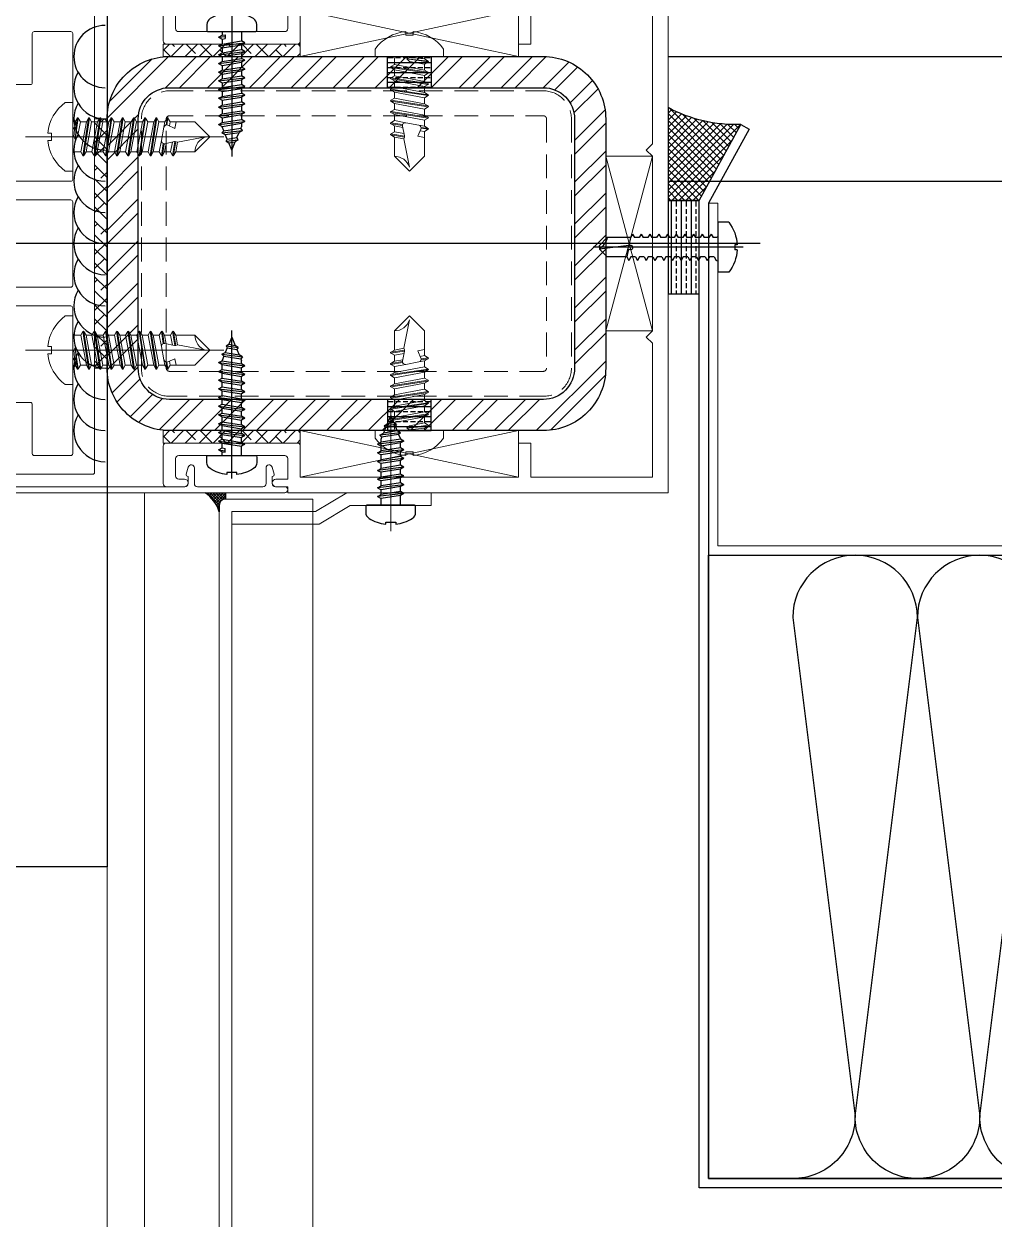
# Model space of a CAD drawing. Extents: x -280168 to 205214, y -148835 to -64913.
# Drawn here: x 51624.9 to 51780.5, y -77267.5 to -77075.8 of the extents above; entities that cross this region are included whole.
import ezdxf

# ---------------------------------------------------------------- set-up
doc = ezdxf.new("R2010")
doc.units = 0
doc.header["$LTSCALE"] = 1000
doc.header["$MEASUREMENT"] = 0
for name, pattern in [('CENTER', [50.8, 31.75, -6.35, 6.35, -6.35]), ('DASH', [0.35, 0.25, -0.1]), ('DASHED', [19.05, 12.7, -6.35]), ('DIVIDE', [1.25, 0.5, -0.25, 0, -0.25, 0, -0.25])]:
    doc.linetypes.add(name, pattern=pattern)
for name, color, linetype, lineweight in [('-0层间铁皮', 66, 'Continuous', 13), ('ALP1_alum.panel', 150, 'Continuous', 20), ('ALP2_hidden', 154, 'DASHED', 13), ('C18', 1, 'CENTER', 13), ('PJ1_accessories', 4, 'Continuous', 13), ('STE1_carbon steel', 66, 'Continuous', 25), ('STE2_hidden', 64, 'DASHED', 13), ('TC1_hatch', 251, 'Continuous', 13), ('XC1_alum.extrusion', 3, 'Continuous', 20), ('螺钉线层', 4, 'Continuous', 9)]:
    doc.layers.add(name, color=color, linetype=linetype, lineweight=lineweight)
for name, color, linetype in [('2  辅材', 30, 'Continuous'), ('A-SUR_吊顶', 40, 'Continuous'), ('cen', 1, 'CENTER'), ('L18', 1, 'Continuous'), ('PJ', 4, 'Continuous'), ('PJ1-sec-elev-plan', 4, 'Continuous'), ('SY', 2, 'Continuous'), ('TC', 4, 'Continuous'), ('ZX', 14, 'CENTER'), ('尺寸层', 7, 'Continuous'), ('配件层', 4, 'Continuous'), ('附件', 6, 'Continuous')]:
    doc.layers.add(name, color=color, linetype=linetype)

# ---------------------------------------------------------------- blocks, each defined once
blk = doc.blocks.new('*U367')
at = {"color": 251}
blk.add_lwpolyline([(0, 0), (76.75, 0), (76.75, 50), (0, 50)], close=True, dxfattribs=at)
for points in [[(0, 0, 0.414214), (5, 5), (0, 45, -1), (10, 45), (5, 5, 0.414214), (10, 0)], [(10, 0, 0.414214), (15, 5), (10, 45, -1), (20, 45), (15, 5, 0.414214), (20, 0)], [(20, 0, 0.414214), (25, 5), (20, 45, -1), (30, 45), (25, 5, 0.414214), (30, 0)], [(30, 0, 0.414214), (35, 5), (30, 45, -1), (40, 45), (35, 5, 0.414214), (40, 0)], [(40, 0, 0.414214), (45, 5), (40, 45, -1), (50, 45), (45, 5, 0.414214), (50, 0)], [(50, 0, 0.414214), (55, 5), (50, 45, -1), (60, 45), (55, 5, 0.414214), (60, 0)], [(60, 0, 0.414214), (65, 5), (60, 45, -1), (70, 45), (65, 5, 0.414214), (70, 0)]]:
    blk.add_lwpolyline(points, format="xyb", dxfattribs=at)
blk = doc.blocks.new('PH DRILLING ST4.2x19')
at = {"layer": 'PJ'}
for p, q in [((-1.74, 4), (0, 4)), ((0, 4), (0, -4)), ((-3.1, 0.4), (-2.71, 0.4)), ((-2.71, 0.4), (-2.71, -0.4)), ((-3.1, -0.4), (-2.71, -0.4)), ((-1.74, -4), (0, -4))]:
    blk.add_line(p, q, dxfattribs=at)
at = {"layer": 'PJ', "linetype": 'Continuous'}
for p, q in [((1.1, 2.11), (0.78, 1.55)), ((1.1, 2.11), (1.43, 1.55)), ((2.5, 2.11), (2.18, 1.55)), ((2.5, 2.11), (2.83, 1.55)), ((3.9, 2.11), (3.58, 1.55)), ((3.9, 2.11), (4.23, 1.55)), ((5.3, 2.11), (4.98, 1.55)), ((5.3, 2.11), (5.63, 1.55)), ((6.7, 2.11), (6.38, 1.55)), ((6.7, 2.11), (7.03, 1.55)), ((8.1, 2.11), (7.78, 1.55)), ((8.1, 2.11), (8.43, 1.55)), ((9.5, 2.11), (9.18, 1.55)), ((9.5, 2.11), (9.83, 1.55)), ((10.9, 2.11), (10.58, 1.55)), ((10.9, 2.11), (11.23, 1.55)), ((12.3, 2.11), (11.98, 1.55)), ((12.3, 2.11), (12.63, 1.55)), ((13.7, 2.11), (13.38, 1.55)), ((13.7, 2.11), (14.03, 1.55)), ((0.2, 1.55), (0.78, 1.55)), ((1.43, 1.55), (2.18, 1.55)), ((2.83, 1.55), (3.58, 1.55)), ((4.23, 1.55), (4.98, 1.55)), ((5.63, 1.55), (6.38, 1.55)), ((7.03, 1.55), (7.78, 1.55)), ((8.43, 1.55), (9.18, 1.55)), ((9.83, 1.55), (10.58, 1.55)), ((11.23, 1.55), (11.98, 1.55)), ((12.63, 1.55), (13.38, 1.55)), ((14.03, 1.55), (14.27, 0.27)), ((14.03, 1.55), (17.75, 1.55)), ((14.27, 0.27), (19, -0.3)), ((19, 0.3), (17.75, 1.55)), ((19, 0), (19, 0.3)), ((19, 0), (19, -0.3)), ((0.62, -1.55), (0.3, -2.11)), ((0.62, -1.55), (1.37, -1.55)), ((1.37, -1.55), (1.7, -2.11)), ((2.02, -1.55), (1.7, -2.11)), ((2.02, -1.55), (2.77, -1.55)), ((2.77, -1.55), (3.1, -2.11)), ((3.42, -1.55), (3.1, -2.11)), ((3.42, -1.55), (4.17, -1.55)), ((4.17, -1.55), (4.5, -2.11)), ((4.82, -1.55), (4.5, -2.11)), ((4.82, -1.55), (5.57, -1.55)), ((5.57, -1.55), (5.9, -2.11)), ((6.22, -1.55), (5.9, -2.11)), ((6.22, -1.55), (6.97, -1.55)), ((6.97, -1.55), (7.3, -2.11)), ((7.62, -1.55), (7.3, -2.11)), ((7.62, -1.55), (8.37, -1.55)), ((8.37, -1.55), (8.7, -2.11)), ((9.02, -1.55), (8.7, -2.11)), ((9.02, -1.55), (9.77, -1.55)), ((9.77, -1.55), (10.1, -2.11)), ((10.42, -1.55), (10.1, -2.11)), ((10.42, -1.55), (11.17, -1.55)), ((11.17, -1.55), (11.5, -2.11)), ((11.82, -1.55), (11.5, -2.11)), ((11.82, -1.55), (12.57, -1.55)), ((12.57, -1.55), (12.9, -2.11)), ((13.22, -1.55), (12.9, -2.11)), ((13.22, -1.55), (13.97, -1.55)), ((13.97, -1.55), (14.3, -2.11)), ((14.62, -1.55), (14.3, -2.11)), ((14.37, -0.24), (14.62, -1.55)), ((14.62, -1.55), (17.75, -1.55)), ((19, -0.3), (17.75, -1.55)), ((0.2, -2.11), (0.3, -2.11))]:
    blk.add_line(p, q, dxfattribs=at)
at = {"layer": 'PJ'}
for start, end in [(142.0201, 176.4719), (183.5281, 217.9799)]:
    blk.add_arc((3.39, 0), 6.5, start, end, dxfattribs=at)
at = {"layer": 'PJ', "linetype": 'Continuous'}
for centre, radius, start, end in [((0.2, 1.75), 0.2, 180, 270), ((14.05, -0.04), 0.377, 54.2174, 327.4442), ((21.23, 2.55), 3.62, 196.0768, 232.0151), ((0.2, -2.31), 0.2, 90, 180)]:
    blk.add_arc(centre, radius, start, end, dxfattribs=at)
at = {"layer": 'ZX', "ltscale": 0.2}
blk.add_line((-4.05, 0), (20, 0), dxfattribs=at)
blk = doc.blocks.new('防火带上')
at = {"layer": 'TC', "ltscale": 3}
h = blk.add_hatch(dxfattribs=at)
h.set_pattern_fill('ANSI37', color=256, scale=0.5, style=0)
h.set_pattern_definition([(45, (-473306.8511, -31814.5111), (-0.5612660076, 0.5612660076), []), (135, (-473306.8511, -31814.5111), (-0.5612660076, -0.5612660076), [])])
edge = h.paths.add_edge_path()
edge.add_arc((147.11, 91.98), 22.91, 267.9769, 298.3943)
edge.add_line((158, 71.83), (158, 56.91))
edge.add_line((158, 56.91), (153, 56.91))
edge.add_line((153, 56.91), (146.3, 69.09))
h = blk.add_hatch(dxfattribs=at)
h.set_pattern_fill('ANSI33', color=23, scale=0.5, angle=45, style=0)
h.set_pattern_definition([(90, (-473306.8511, -31814.5111), (-1.5875, 3e-16), []), (90, (-473306.0574, -31813.7174), (-1.5875, 3e-16), [0.79375, -0.396875])])
h.paths.add_polyline_path([(153, 56.91), (158, 56.91), (158, 41.91), (153, 41.91)])
at = {"layer": '-0层间铁皮'}
blk.add_lwpolyline([(-68.37, 1.5), (-80.43, 8.16), (-81.2, 6.87), (-68.78, 0), (151.5, 0), (151.5, 56.5), (150, 56.5), (150, 1.5), (-68.37, 1.5)], dxfattribs=at)
at = {"layer": 'STE1_carbon steel'}
blk.add_lwpolyline([(151.5, 56.5), (151.5, 56.5), (151.5, -100), (21.75, -100), (21.75, -101.5), (153, -101.5), (153, 56.91), (146.3, 69.09), (145.01, 68.33), (151.5, 56.5), (151.5, 56.5)], dxfattribs=at)
at = {"layer": 'TC', "ltscale": 3}
blk.add_lwpolyline([(146.3, 69.09, 0.133506), (158, 71.83), (158, 56.91), (153, 56.91), (146.3, 69.09)], format="xyb", dxfattribs=at)
at = {"layer": 'TC', "color": 23, "ltscale": 3}
blk.add_lwpolyline([(153, 56.91), (158, 56.91), (158, 41.91), (153, 41.91)], close=True, dxfattribs=at)
blk.add_blockref('PH DRILLING ST4.2x19', (150, 49.41))
at = {"layer": 'TC', "xscale": 2, "yscale": 2, "zscale": 2}
blk.add_blockref('*U367', (-2, -100), dxfattribs=at)
blk = doc.blocks.new('PT-C-PTZGLSI-ST5.5LST')
at = {"layer": '螺钉线层'}
for p, q in [((-1.2, 5.5), (0, 5.5)), ((0, 5.5), (0, -5.5)), ((-4, 0.59), (-3.43, 0.59)), ((-3.43, 0.59), (-3.43, -0.59)), ((-3.43, -0.59), (-4, -0.59)), ((-1.2, -5.5), (0, -5.5))]:
    blk.add_line(p, q, dxfattribs=at)
for centre, start, end in [((2.79, -0.03), 125.8299, 174.7809), ((2.79, 0.03), 185.2191, 234.1701)]:
    blk.add_arc(centre, 6.82, start, end, dxfattribs=at)
blk = doc.blocks.new('PT-C-PTZGLSI-ST5.5LW')
at = {"layer": '螺钉线层'}
for p, q in [((-1.41, 2.4), (-0.45, 2.4)), ((-0.1, 3), (-0.45, 2.4)), ((0.45, -2.4), (-0.45, 2.4)), ((0.05, 3), (0.39, 2.4)), ((0.39, 2.4), (1.29, -2.4)), ((-0.51, -2.4), (0.45, -2.4)), ((0.8, -3), (0.45, -2.4)), ((0.95, -3), (1.29, -2.4))]:
    blk.add_line(p, q, dxfattribs=at)
at = {"layer": '螺钉线层', "color": 6, "linetype": 'Continuous'}
for p, q in [((-0.1, 3), (0.8, -3)), ((0.95, -3), (0.05, 3))]:
    blk.add_line(p, q, dxfattribs=at)
at = {"layer": '螺钉线层'}
for centre, start, end in [((-0.03, 2.96), 30, 150), ((0.87, -2.96), 210, 330)]:
    blk.add_arc(centre, 0.0866, start, end, dxfattribs=at)
blk = doc.blocks.new('PT-C-PTZZZGLD-ST5.5LWW')
at = {"layer": '螺钉线层'}
for p, q in [((-9.08, 2.4), (-8.12, 2.4)), ((-7.78, 3), (-8.12, 2.4)), ((-7.78, 0.58), (-8.12, 2.4)), ((-7.63, 3), (-7.28, 2.4)), ((-7.28, 2.4), (-7.03, 1.06)), ((-6.32, 2.4), (-7.28, 2.4)), ((-5.98, 3), (-6.32, 2.4)), ((-6.03, 0.84), (-6.32, 2.4)), ((-5.83, 3), (-5.48, 2.4)), ((-2.4, 2.4), (-5.48, 2.4)), ((-5.48, 2.4), (-5.19, 0.88)), ((0, 0), (-2.4, 2.4)), ((-7.38, -1.53), (-7.78, 0.58)), ((-5.66, 0.77), (-7.25, 1.1)), ((-5.47, 0.78), (-5.19, 0.88)), ((-0.66, 0), (-5.19, 0.88)), ((0, 0), (-2.4, -2.4)), ((-7.38, -1.53), (-7.22, -2.4)), ((-6.76, -1.86), (-5.62, -1.35)), ((-6.5, -1.75), (-6.38, -2.4)), ((-5.42, -2.4), (-5.62, -1.35)), ((-8.18, -2.4), (-7.22, -2.4)), ((-6.88, -3), (-7.22, -2.4)), ((-6.73, -3), (-6.38, -2.4)), ((-6.38, -2.4), (-5.42, -2.4)), ((-2.4, -2.4), (-5.78, -2.4))]:
    blk.add_line(p, q, dxfattribs=at)
at = {"layer": '螺钉线层', "color": 6, "linetype": 'Continuous'}
for p, q in [((-7.78, 3), (-7.49, 1.09)), ((-7.34, 1.11), (-7.63, 3)), ((-5.98, 3), (-5.64, 0.76)), ((-5.49, 0.77), (-5.83, 3)), ((-7.04, -1.89), (-6.88, -3)), ((-6.73, -3), (-6.89, -1.9))]:
    blk.add_line(p, q, dxfattribs=at)
at = {"layer": '螺钉线层'}
for centre, radius, start, end in [((-7.7, 2.96), 0.0866, 30, 150), ((-5.9, 2.96), 0.0866, 30, 150), ((0.13, 2.4), 2.53, 180, 251.8842), ((-7.34, 0.66), 0.45, 77.9832, 190.6197), ((-5.59, 1.11), 0.35, 257.9832, 289.9034), ((-6.94, -1.45), 0.45, 190.6197, 293.9542), ((-6.8, -2.96), 0.0866, 210, 330)]:
    blk.add_arc(centre, radius, start, end, dxfattribs=at)
blk = doc.blocks.new('ST5.5x22自攻自钻')
at = {"layer": '螺钉线层'}
for p, q in [((-8.32, 4.5), (-8.34, 4.5)), ((-8.5, 2.1), (-8.25, 2.53)), ((-8.26, -0.3), (-8.5, 2.1)), ((-8.25, 2.53), (-7.87, 2.1)), ((-7.87, 2.1), (-7.42, -0.3)), ((-8.26, -0.3), (-8.34, -0.3)), ((-7.92, -0.9), (-8.26, -0.3)), ((-7.77, -0.9), (-7.42, -0.3))]:
    blk.add_line(p, q, dxfattribs=at)
at = {"layer": '螺钉线层', "color": 46, "linetype": 'CENTER'}
blk.add_line((-16.21, 2.1), (15.59, 2.1), dxfattribs=at)
at = {"layer": '螺钉线层', "color": 6, "linetype": 'Continuous'}
for p, q in [((-8.25, 2.53), (-7.92, -0.9)), ((-7.77, -0.9), (-8.25, 2.53))]:
    blk.add_line(p, q, dxfattribs=at)
at = {"layer": '螺钉线层'}
for centre, radius, start, end in [((-8.34, 4.8), 0.3, 180, 270), ((-8.34, -0.6), 0.3, 90, 180), ((-7.84, -0.86), 0.0866, 210, 330)]:
    blk.add_arc(centre, radius, start, end, dxfattribs=at)
for name, p in [('PT-C-PTZGLSI-ST5.5LST', (-8.64, 2.1)), ('PT-C-PTZGLSI-ST5.5LW', (-6.91, 2.1)), ('PT-C-PTZGLSI-ST5.5LW', (-5.11, 2.1)), ('PT-C-PTZGLSI-ST5.5LW', (-3.31, 2.1)), ('PT-C-PTZGLSI-ST5.5LW', (-1.51, 2.1)), ('PT-C-PTZGLSI-ST5.5LW', (0.29, 2.1)), ('PT-C-PTZGLSI-ST5.5LW', (2.09, 2.1)), ('PT-C-PTZGLSI-ST5.5LW', (3.89, 2.1)), ('PT-C-PTZZZGLD-ST5.5LWW', (13.36, 2.1))]:
    blk.add_blockref(name, p, dxfattribs=at)
blk = doc.blocks.new('*U358')
for p, q in [((-1.55, 0), (-1.55, -0.59)), ((1.55, 0), (1.55, -1.49)), ((-2.11, -0.9), (-1.55, -0.59)), ((-2.11, -0.9), (-1.05, -0.77)), ((-2.11, -0.9), (-1.55, -1.21)), ((-2.11, -2.3), (2.11, -1.8)), ((-1.55, -0.59), (-1.05, -0.51)), ((-1.55, -1.21), (-1.05, -1.13)), ((-1.55, -1.21), (-1.55, -1.99)), ((-1.55, -1.99), (1.55, -1.49)), ((-1.05, -0.51), (-1.05, -1.13)), ((2.11, -1.8), (1.55, -1.49)), ((2.11, -1.8), (1.55, -2.11)), ((-2.11, -2.3), (-1.55, -1.99)), ((-2.11, -2.3), (-1.55, -2.61)), ((-2.11, -3.7), (2.11, -3.2)), ((-2.11, -3.7), (-1.55, -3.39)), ((-2.11, -3.7), (-1.55, -4.01)), ((-1.55, -2.61), (1.55, -2.11)), ((-1.55, -2.61), (-1.55, -3.39)), ((-1.55, -3.39), (1.55, -2.89)), ((-1.55, -4.01), (1.55, -3.51)), ((1.55, -2.11), (1.55, -2.89)), ((2.11, -3.2), (1.55, -2.89)), ((2.11, -3.2), (1.55, -3.51)), ((1.55, -3.51), (1.55, -4.29)), ((-2.11, -5.1), (2.11, -4.6)), ((-2.11, -5.1), (-1.55, -4.79)), ((-2.11, -5.1), (-1.55, -5.41)), ((-1.55, -4.01), (-1.55, -4.79)), ((-1.55, -4.79), (1.55, -4.29)), ((-1.55, -5.41), (1.55, -4.91)), ((-1.55, -5.41), (-1.55, -6.19)), ((-1.55, -6.19), (1.55, -5.69)), ((2.11, -4.6), (1.55, -4.29)), ((2.11, -4.6), (1.55, -4.91)), ((1.55, -4.91), (1.55, -5.69)), ((2.11, -6), (1.55, -5.69)), ((-2.11, -6.5), (2.11, -6)), ((-2.11, -6.5), (-1.55, -6.19)), ((-2.11, -6.5), (-1.55, -6.81)), ((-2.11, -7.9), (2.11, -7.4)), ((-2.11, -7.9), (-1.55, -7.59)), ((-1.55, -6.81), (1.55, -6.31)), ((-1.55, -6.81), (-1.55, -7.59)), ((-1.55, -7.59), (1.55, -7.09)), ((2.11, -6), (1.55, -6.31)), ((1.55, -6.31), (1.55, -7.09)), ((2.11, -7.4), (1.55, -7.09)), ((2.11, -7.4), (1.55, -7.71)), ((-2.11, -7.9), (-1.55, -8.21)), ((-2.11, -9.3), (2.11, -8.8)), ((-2.11, -9.3), (-1.55, -8.99)), ((-2.11, -9.3), (-1.55, -9.61)), ((-1.55, -8.21), (1.55, -7.71)), ((-1.55, -8.21), (-1.55, -8.99)), ((-1.55, -8.99), (1.55, -8.49)), ((-1.55, -9.61), (1.55, -9.11)), ((1.55, -7.71), (1.55, -8.49)), ((2.11, -8.8), (1.55, -8.49)), ((2.11, -8.8), (1.55, -9.11)), ((1.55, -9.11), (1.55, -9.89)), ((-2.11, -10.7), (2.11, -10.2)), ((-2.11, -10.7), (-1.55, -10.39)), ((-2.11, -10.7), (-1.55, -11.01)), ((-1.55, -9.61), (-1.55, -10.39)), ((-1.55, -10.39), (1.55, -9.89)), ((-1.55, -11.01), (1.55, -10.51)), ((-1.55, -11.01), (-1.55, -11.79)), ((-1.55, -11.79), (1.55, -11.29)), ((2.11, -10.2), (1.55, -9.89)), ((2.11, -10.2), (1.55, -10.51)), ((1.55, -10.51), (1.55, -11.29)), ((2.11, -11.6), (1.55, -11.29)), ((-2.11, -12.1), (2.11, -11.6)), ((-2.11, -12.1), (-1.55, -11.79)), ((-2.11, -12.1), (-1.55, -12.41)), ((-2.11, -13.5), (2.11, -13)), ((-2.11, -13.5), (-1.55, -13.19)), ((-1.55, -12.41), (1.55, -11.91)), ((-1.55, -12.41), (-1.55, -13.19)), ((-1.55, -13.19), (1.55, -12.69)), ((-1.55, -13.81), (1.55, -13.31)), ((2.11, -11.6), (1.55, -11.91)), ((1.55, -11.91), (1.55, -12.69)), ((2.11, -13), (1.55, -12.69)), ((2.11, -13), (1.55, -13.31)), ((1.55, -13.31), (1.55, -14.09)), ((-2.11, -13.5), (-1.55, -13.81)), ((-2.11, -14.9), (2.11, -14.4)), ((-2.11, -14.9), (-1.55, -14.59)), ((-2.11, -14.9), (-1.55, -15.21)), ((-1.55, -13.81), (-1.55, -14.59)), ((-1.55, -14.59), (1.55, -14.09)), ((-1.55, -15.21), (1.55, -14.71)), ((-1.55, -15.21), (-1.55, -15.26)), ((-1.27, -15.94), (-1.55, -15.26)), ((1.45, -15.51), (1.55, -15.26)), ((2.11, -14.4), (1.55, -14.09)), ((2.11, -14.4), (1.55, -14.71)), ((1.55, -14.71), (1.55, -15.26)), ((-1.58, -16.24), (1.73, -15.85)), ((-1.58, -16.24), (-1.27, -15.94)), ((-1.58, -16.24), (-1.03, -16.53)), ((-1.27, -15.94), (1.45, -15.51)), ((-1.03, -16.53), (1.17, -16.17)), ((-0.72, -17.26), (-1.03, -16.53)), ((-0.72, -17.26), (0.83, -17.01)), ((0.83, -17.01), (1.17, -16.17)), ((1.03, -17.34), (0.83, -17.01)), ((1.73, -15.85), (1.17, -16.17)), ((1.73, -15.85), (1.45, -15.51)), ((-0.92, -17.57), (-0.72, -17.26)), ((-0.92, -17.57), (1.03, -17.34)), ((-0.92, -17.57), (-0.48, -17.84)), ((-0.48, -17.84), (0.55, -17.67)), ((0, -19), (-0.48, -17.84)), ((0, -19), (0.55, -17.67)), ((1.03, -17.34), (0.55, -17.67))]:
    blk.add_line(p, q)
blk.add_lwpolyline([(4, 0.2), (4, 1.14, 0.257344), (3.47, 2.1, 0.110418), (0.8, 3.05), (0.8, 2.72), (-0.8, 2.72), (-0.8, 3.05, 0.110418), (-3.47, 2.1, 0.257344), (-4, 1.14), (-4, 0.2, 0.414214), (-3.8, 0), (3.8, 0, 0.414214)], format="xyb", close=True)
at = {"layer": 'cen', "ltscale": 2}
blk.add_line((0, 3.67), (0, -20.03), dxfattribs=at)
blk = doc.blocks.new('*U371')
at = {"layer": 'PJ1_accessories'}
h = blk.add_hatch(dxfattribs=at)
h.set_pattern_fill('ANSI38', color=256, scale=0.5)
h.set_pattern_definition([(45, (-9852.8986, -2333.0076), (-1.12253202, 1.12253202), []), (135, (-9852.8986, -2333.0076), (-3.36759605, 1.12253202), [3.96875, -2.38125])])
h.paths.add_polyline_path([(-30, -59), (-32, -59), (-32, -81), (-30, -81)])
h = blk.add_hatch(dxfattribs=at)
h.set_pattern_fill('ANSI38', color=256, scale=0.5)
h.set_pattern_definition([(45, (-9790.8987, -2333.0076), (-1.12253202, 1.12253202), []), (135, (-9790.8987, -2333.0076), (-3.36759605, 1.12253202), [3.96875, -2.38125])])
h.paths.add_polyline_path([(32, -59), (30, -59), (30, -81), (32, -81)])
h = blk.add_hatch(dxfattribs=at)
h.set_pattern_fill('ANSI38', color=256, scale=0.5, angle=90)
h.set_pattern_definition([(135, (2272.0078, -9912.8987), (-1.12253202, -1.12253202), []), (225, (2272.0078, -9912.8987), (-1.12253202, -3.36759605), [3.96875, -2.38125])])
h.paths.add_polyline_path([(-20, -90), (-20, -92), (20, -92), (20, -90)])
at = {"layer": 'STE1_carbon steel'}
h = blk.add_hatch(dxfattribs=at)
h.set_pattern_fill('ANSI33', color=256, scale=0.5, angle=225, style=0)
h.set_pattern_definition([(270, (-327252.6238, 906494.1087), (-1.5875, -9e-16), []), (270, (-327251.83, 906493.315), (-1.5875, -9e-16), [0.79375, -0.396875])])
h.paths.add_polyline_path([(-25, -38), (-25, -45), (-30, -45), (-30, -38)])
h = blk.add_hatch(dxfattribs=at)
h.set_pattern_fill('ANSI33', color=256, scale=0.5, angle=225, style=0)
h.set_pattern_definition([(270, (327252.6238, 906494.1087), (1.5875, -2e-16), []), (270, (327251.83, 906493.315), (1.5875, -2e-16), [0.79375, -0.396875])])
h.paths.add_polyline_path([(25, -38), (25, -45), (30, -45), (30, -38)])
at = {"layer": 'TC1_hatch'}
h = blk.add_hatch(dxfattribs=at)
h.set_pattern_fill('ANSI32', color=256)
h.set_pattern_definition([(45, (-9520, 1680), (-3.367596, 3.367596), []), (45, (-9517.755, 1680), (-3.367596, 3.367596), [])])
h.paths.add_polyline_path([(-30, -80, 0.414214), (-20, -90), (20, -90, 0.414214), (30, -80), (30, -20, 0.414214), (20, -10), (-20, -10, 0.414214), (-30, -20)])
h.paths.add_polyline_path([(-25, -20, -0.414214), (-20, -15), (20, -15, -0.414214), (25, -20), (25, -80, -0.414214), (20, -85), (-20, -85, -0.414214), (-25, -80)], flags=16)
at = {"layer": 'PJ1_accessories'}
for points in [[(-14, -2.5), (-14, -10), (14, -10), (14, -2.5), (-14, -2.5), (14, -10), (14, -2.5), (-14, -10)], [(-37.5, -24), (-37.5, -59), (-30, -59), (-30, -24), (-37.5, -24), (-30, -59), (-30, -24), (-37.5, -59)], [(37.5, -24), (37.5, -59), (30, -59), (30, -24), (37.5, -24), (30, -59), (30, -24), (37.5, -59)]]:
    blk.add_lwpolyline(points, dxfattribs=at)
for points in [[(-30, -59), (-32, -59), (-32, -81), (-30, -81)], [(32, -59), (30, -59), (30, -81), (32, -81)], [(-20, -90), (-20, -92), (20, -92), (20, -90)]]:
    blk.add_lwpolyline(points, close=True, dxfattribs=at)
at = {"layer": 'STE1_carbon steel'}
for points in [[(-20, -90), (20, -90, 0.414214), (30, -80), (30, -20, 0.414214), (20, -10), (-20, -10, 0.414214), (-30, -20), (-30, -80, 0.414214)], [(-20, -85), (20, -85, 0.414214), (25, -80), (25, -20, 0.414214), (20, -15), (-20, -15, 0.414214), (-25, -20), (-25, -80, 0.414214)]]:
    blk.add_lwpolyline(points, format="xyb", close=True, dxfattribs=at)
for points in [[(-25, -38), (-25, -45), (-30, -45), (-30, -38)], [(25, -38), (25, -45), (30, -45), (30, -38)]]:
    blk.add_lwpolyline(points, close=True, dxfattribs=at)
at = {"layer": 'STE2_hidden', "ltscale": 0.0003}
for points in [[(-20, -84.5), (20, -84.5, 0.414214), (24.5, -80), (24.5, -20, 0.414214), (20, -15.5), (-20, -15.5, 0.414214), (-24.5, -20), (-24.5, -80, 0.414214)], [(-20, -80.5), (20, -80.5, 0.414214), (20.5, -80), (20.5, -20, 0.414214), (20, -19.5), (-20, -19.5, 0.414214), (-20.5, -20), (-20.5, -80, 0.414214)]]:
    blk.add_lwpolyline(points, format="xyb", close=True, dxfattribs=at)
at = {"layer": 'XC1_alum.extrusion'}
for points in [[(37.8, -61), (34.5, -61, 0.414214), (34, -61.5), (34, -78.5, 0.414214), (34.5, -79), (37.3, -79, 0.414214)], [(38.5, -81), (32.5, -81, -0.414214), (32, -80.5), (32, -59.5, -0.414214), (32.5, -59), (37.5, -59)], [(37.5, -2.5), (16, -2.5), (15, -3.5), (14, -2.5), (-14, -2.5), (-15, -3.5), (-16, -2.5), (-37.5, -2.5), (-37.5, -22), (-32, -22), (-32, -24), (-37.5, -24), (-37.5, -59), (-32.5, -59, -0.414214), (-32, -59.5), (-32, -80.5, -0.414214), (-32.5, -81), (-38.5, -81, -0.414214), (-39, -80.5), (-39, -77.6, -1), (-37.8, -77.6), (-37.8, -78.5, 0.414214), (-37.3, -79), (-34.5, -79, 0.414214), (-34, -78.5), (-34, -61.5, 0.414214), (-34.5, -61), (-37.8, -61), (-37.8, -62.9, -1), (-39, -62.9), (-39, -61), (-40, -61), (-40, 0), (40, 0)], [(25.5, -108.7), (25.5, -102.3, -0.414214), (25.8, -102), (33.7, -102, 0.414214), (34, -101.7), (34, -95.8, 0.414214), (33.7, -95.5), (20.28, -95.5, -0.131652), (20.13, -95.46), (19.4, -95.04, 0.267949), (19.1, -95.04), (18.37, -95.46, -0.131652), (18.22, -95.5), (10.3, -95.5, 0.414214), (10, -95.8), (10, -123.28, -0.267949)], [(-10, -123.28), (-10, -95.8, 0.414214), (-10.3, -95.5), (-18.22, -95.5, -0.131652), (-18.37, -95.46), (-19.1, -95.04, 0.267949), (-19.4, -95.04), (-20.13, -95.46, -0.131652), (-20.28, -95.5), (-33.7, -95.5, 0.414214), (-34, -95.8), (-34, -101.7, 0.414214), (-33.7, -102), (-25.8, -102, -0.414214), (-25.5, -102.3), (-25.5, -108.7, -0.414214)], [(-37, -108.7), (-37, -92.3, -0.414214), (-36.7, -92), (36.7, -92, -0.414214)]]:
    blk.add_lwpolyline(points, format="xyb", dxfattribs=at)
blk.add_lwpolyline([(37.5, -24), (32, -24), (32, -22), (37.5, -22)], dxfattribs=at)
at = {"layer": 'XC1_alum.extrusion', "color": 191}
blk.add_lwpolyline([(-36, -76, -0.873272), (-35.87, -76.98), (-36.98, -77.29, -0.495756), (-37.36, -77), (-38.5, -77, 0.414214), (-39, -77.5), (-39, -108.5, -1), (-40, -108.5), (-40, -61.5, -1), (-39, -61.5), (-39, -63, 0.414214), (-38.5, -63.5), (-37.36, -63.5, -0.495756), (-36.98, -63.21), (-35.87, -63.52, -0.873272), (-36, -64.5), (-38.5, -64.5, 0.414214), (-39, -65), (-39, -75.5, 0.414214), (-38.5, -76)], format="xyb", close=True, dxfattribs=at)
at = {"layer": 'XC1_alum.extrusion'}
blk.add_lwpolyline([(6.7, -120.5, 0.414214), (7, -120.2), (7, -95.8, 0.414214), (6.7, -95.5), (-6.7, -95.5, 0.414214), (-7, -95.8), (-7, -120.2, 0.414214), (-6.7, -120.5)], format="xyb", close=True, dxfattribs=at)
at = {"layer": '螺钉线层', "color": 252, "linetype": 'Continuous'}
for p, q in [((-31.2, -36), (-30, -36)), ((-30, -47), (-30, -36)), ((30, -47), (30, -36)), ((31.2, -36), (30, -36)), ((-29.62, -39.1), (-29.86, -41.5)), ((-29.62, -39.1), (-29.7, -39.1)), ((-29.28, -38.5), (-29.62, -39.1)), ((-29.61, -41.92), (-29.28, -38.5)), ((-29.13, -38.5), (-29.61, -41.92)), ((-29.23, -41.5), (-28.78, -39.1)), ((-29.13, -38.5), (-28.78, -39.1)), ((-28.78, -39.1), (-27.82, -39.1)), ((-27.82, -39.1), (-28.72, -43.9)), ((-28.38, -44.5), (-27.48, -38.5)), ((-27.33, -38.5), (-28.23, -44.5)), ((-27.88, -43.9), (-26.98, -39.1)), ((-27.48, -38.5), (-27.82, -39.1)), ((-27.33, -38.5), (-26.98, -39.1)), ((-26.98, -39.1), (-26.02, -39.1)), ((-26.02, -39.1), (-26.92, -43.9)), ((-26.58, -44.5), (-25.68, -38.5)), ((-25.53, -38.5), (-26.43, -44.5)), ((-26.08, -43.9), (-25.18, -39.1)), ((-25.68, -38.5), (-26.02, -39.1)), ((-25.53, -38.5), (-25.18, -39.1)), ((-25.18, -39.1), (-24.22, -39.1)), ((-24.22, -39.1), (-25.12, -43.9)), ((-24.78, -44.5), (-23.88, -38.5)), ((-23.73, -38.5), (-24.63, -44.5)), ((-24.28, -43.9), (-23.38, -39.1)), ((-23.88, -38.5), (-24.22, -39.1)), ((-23.73, -38.5), (-23.38, -39.1)), ((-23.38, -39.1), (-22.42, -39.1)), ((-22.42, -39.1), (-23.32, -43.9)), ((-22.98, -44.5), (-22.08, -38.5)), ((-21.93, -38.5), (-22.83, -44.5)), ((-22.48, -43.9), (-21.58, -39.1)), ((-22.08, -38.5), (-22.42, -39.1)), ((-21.93, -38.5), (-21.58, -39.1)), ((-21.58, -39.1), (-20.62, -39.1)), ((-20.62, -39.1), (-21.52, -43.9)), ((-21.18, -44.5), (-20.28, -38.5)), ((-20.13, -38.5), (-21.03, -44.5)), ((-20.68, -43.9), (-19.78, -39.1)), ((-20.28, -38.5), (-20.62, -39.1)), ((-20.13, -38.5), (-19.78, -39.1)), ((-19.78, -39.1), (-18.82, -39.1)), ((-18.99, -39.97), (-19.38, -42.08)), ((-18.99, -39.97), (-18.82, -39.1)), ((-18.48, -38.5), (-18.82, -39.1)), ((-18.64, -39.61), (-18.48, -38.5)), ((-18.33, -38.5), (-18.49, -39.6)), ((-18.36, -39.64), (-17.22, -40.15)), ((-18.33, -38.5), (-17.98, -39.1)), ((-18.1, -39.75), (-17.98, -39.1)), ((-17.98, -39.1), (-17.02, -39.1)), ((-14, -39.1), (-17.38, -39.1)), ((-17.02, -39.1), (-17.22, -40.15)), ((-11.6, -41.5), (-14, -39.1)), ((11.6, -41.5), (14, -39.1)), ((14, -39.1), (17.38, -39.1)), ((17.98, -39.1), (17.02, -39.1)), ((17.02, -39.1), (17.22, -40.15)), ((18.36, -39.64), (17.22, -40.15)), ((18.33, -38.5), (17.98, -39.1)), ((18.1, -39.75), (17.98, -39.1)), ((18.33, -38.5), (18.49, -39.6)), ((18.48, -38.5), (18.82, -39.1)), ((18.64, -39.61), (18.48, -38.5)), ((19.78, -39.1), (18.82, -39.1)), ((18.99, -39.97), (18.82, -39.1)), ((18.99, -39.97), (19.38, -42.08)), ((20.13, -38.5), (19.78, -39.1)), ((20.68, -43.9), (19.78, -39.1)), ((20.13, -38.5), (21.03, -44.5)), ((20.28, -38.5), (20.62, -39.1)), ((21.18, -44.5), (20.28, -38.5)), ((21.58, -39.1), (20.62, -39.1)), ((20.62, -39.1), (21.52, -43.9)), ((21.93, -38.5), (21.58, -39.1)), ((22.48, -43.9), (21.58, -39.1)), ((21.93, -38.5), (22.83, -44.5)), ((22.08, -38.5), (22.42, -39.1)), ((22.98, -44.5), (22.08, -38.5)), ((23.38, -39.1), (22.42, -39.1)), ((22.42, -39.1), (23.32, -43.9)), ((23.73, -38.5), (23.38, -39.1)), ((24.28, -43.9), (23.38, -39.1)), ((23.73, -38.5), (24.63, -44.5)), ((23.88, -38.5), (24.22, -39.1)), ((24.78, -44.5), (23.88, -38.5)), ((25.18, -39.1), (24.22, -39.1)), ((24.22, -39.1), (25.12, -43.9)), ((25.53, -38.5), (25.18, -39.1)), ((26.08, -43.9), (25.18, -39.1)), ((25.53, -38.5), (26.43, -44.5)), ((25.68, -38.5), (26.02, -39.1)), ((26.58, -44.5), (25.68, -38.5)), ((26.98, -39.1), (26.02, -39.1)), ((26.02, -39.1), (26.92, -43.9)), ((27.33, -38.5), (26.98, -39.1)), ((27.88, -43.9), (26.98, -39.1)), ((27.33, -38.5), (28.23, -44.5)), ((28.38, -44.5), (27.48, -38.5)), ((27.48, -38.5), (27.82, -39.1)), ((27.82, -39.1), (28.72, -43.9)), ((28.78, -39.1), (27.82, -39.1)), ((29.13, -38.5), (28.78, -39.1)), ((29.23, -41.5), (28.78, -39.1)), ((29.13, -38.5), (29.61, -41.92)), ((29.28, -38.5), (29.62, -39.1)), ((29.61, -41.92), (29.28, -38.5)), ((29.62, -39.1), (29.86, -41.5)), ((29.62, -39.1), (29.7, -39.1)), ((-33.43, -40.91), (-34, -40.91)), ((-34, -42.09), (-33.43, -42.09)), ((-33.43, -42.09), (-33.43, -40.91)), ((-29.86, -41.5), (-29.61, -41.92)), ((-29.61, -41.92), (-29.23, -41.5)), ((-19.38, -42.08), (-19.72, -43.9)), ((-12.26, -41.5), (-16.79, -42.38)), ((-11.6, -41.5), (-14, -43.9)), ((11.6, -41.5), (14, -43.9)), ((12.26, -41.5), (16.79, -42.38)), ((19.38, -42.08), (19.72, -43.9)), ((29.61, -41.92), (29.23, -41.5)), ((29.86, -41.5), (29.61, -41.92)), ((33.43, -42.09), (33.43, -40.91)), ((33.43, -40.91), (34, -40.91)), ((34, -42.09), (33.43, -42.09)), ((-29.68, -43.9), (-29.7, -43.9)), ((-29.68, -43.9), (-28.72, -43.9)), ((-28.38, -44.5), (-28.72, -43.9)), ((-28.23, -44.5), (-27.88, -43.9)), ((-27.88, -43.9), (-26.92, -43.9)), ((-26.58, -44.5), (-26.92, -43.9)), ((-26.43, -44.5), (-26.08, -43.9)), ((-26.08, -43.9), (-25.12, -43.9)), ((-24.78, -44.5), (-25.12, -43.9)), ((-24.63, -44.5), (-24.28, -43.9)), ((-24.28, -43.9), (-23.32, -43.9)), ((-22.98, -44.5), (-23.32, -43.9)), ((-22.83, -44.5), (-22.48, -43.9)), ((-22.48, -43.9), (-21.52, -43.9)), ((-21.18, -44.5), (-21.52, -43.9)), ((-21.03, -44.5), (-20.68, -43.9)), ((-20.68, -43.9), (-19.72, -43.9)), ((-19.38, -44.5), (-19.72, -43.9)), ((-19.38, -44.5), (-19.09, -42.59)), ((-18.94, -42.61), (-19.23, -44.5)), ((-19.23, -44.5), (-18.88, -43.9)), ((-18.88, -43.9), (-18.63, -42.56)), ((-17.92, -43.9), (-18.88, -43.9)), ((-17.26, -42.27), (-18.85, -42.6)), ((-17.63, -42.35), (-17.92, -43.9)), ((-17.58, -44.5), (-17.92, -43.9)), ((-17.58, -44.5), (-17.24, -42.26)), ((-17.09, -42.27), (-17.43, -44.5)), ((-17.43, -44.5), (-17.08, -43.9)), ((-17.08, -43.9), (-16.79, -42.38)), ((-14, -43.9), (-17.08, -43.9)), ((-17.07, -42.28), (-16.79, -42.38)), ((14, -43.9), (17.08, -43.9)), ((17.07, -42.28), (16.79, -42.38)), ((17.08, -43.9), (16.79, -42.38)), ((17.43, -44.5), (17.08, -43.9)), ((17.09, -42.27), (17.43, -44.5)), ((17.58, -44.5), (17.24, -42.26)), ((17.26, -42.27), (18.85, -42.6)), ((17.58, -44.5), (17.92, -43.9)), ((17.63, -42.35), (17.92, -43.9)), ((17.92, -43.9), (18.88, -43.9)), ((18.88, -43.9), (18.63, -42.56)), ((19.23, -44.5), (18.88, -43.9)), ((18.94, -42.61), (19.23, -44.5)), ((19.38, -44.5), (19.09, -42.59)), ((19.38, -44.5), (19.72, -43.9)), ((20.68, -43.9), (19.72, -43.9)), ((21.03, -44.5), (20.68, -43.9)), ((21.18, -44.5), (21.52, -43.9)), ((22.48, -43.9), (21.52, -43.9)), ((22.83, -44.5), (22.48, -43.9)), ((22.98, -44.5), (23.32, -43.9)), ((24.28, -43.9), (23.32, -43.9)), ((24.63, -44.5), (24.28, -43.9)), ((24.78, -44.5), (25.12, -43.9)), ((26.08, -43.9), (25.12, -43.9)), ((26.43, -44.5), (26.08, -43.9)), ((26.58, -44.5), (26.92, -43.9)), ((27.88, -43.9), (26.92, -43.9)), ((28.23, -44.5), (27.88, -43.9)), ((28.38, -44.5), (28.72, -43.9)), ((29.68, -43.9), (28.72, -43.9)), ((29.68, -43.9), (29.7, -43.9)), ((-31.2, -47), (-30, -47)), ((31.2, -47), (30, -47))]:
    blk.add_line(p, q, dxfattribs=at)
for centre, radius, start, end in [((-27.21, -41.53), 6.82, 125.8299, 174.7809), ((27.21, -41.53), 6.82, 5.2191, 54.1701), ((-29.7, -38.8), 0.3, 180, 270), ((-29.2, -38.54), 0.0866, 30, 150), ((-27.4, -38.54), 0.0866, 30, 150), ((-25.6, -38.54), 0.0866, 30, 150), ((-23.8, -38.54), 0.0866, 30, 150), ((-22, -38.54), 0.0866, 30, 150), ((-20.2, -38.54), 0.0866, 30, 150), ((-18.54, -40.05), 0.45, 66.0458, 169.3803), ((-18.4, -38.54), 0.0866, 30, 150), ((18.4, -38.54), 0.0866, 30, 150), ((18.54, -40.05), 0.45, 10.6197, 113.9542), ((20.2, -38.54), 0.0866, 30, 150), ((22, -38.54), 0.0866, 30, 150), ((23.8, -38.54), 0.0866, 30, 150), ((25.6, -38.54), 0.0866, 30, 150), ((27.4, -38.54), 0.0866, 30, 150), ((29.2, -38.54), 0.0866, 30, 150), ((29.7, -38.8), 0.3, 270, 0), ((-27.21, -41.47), 6.82, 185.2191, 234.1701), ((-18.94, -42.16), 0.45, 169.3803, 282.0168), ((-11.47, -43.9), 2.53, 108.1158, 180), ((11.47, -43.9), 2.53, 0, 71.8842), ((18.94, -42.16), 0.45, 257.9832, 10.6197), ((27.21, -41.47), 6.82, 305.8299, 354.7809), ((-29.7, -44.2), 0.3, 90, 180), ((-17.19, -42.61), 0.35, 70.0966, 102.0168), ((17.19, -42.61), 0.35, 77.9832, 109.9034), ((29.7, -44.2), 0.3, 0, 90), ((-28.3, -44.46), 0.0866, 210, 330), ((-26.5, -44.46), 0.0866, 210, 330), ((-24.7, -44.46), 0.0866, 210, 330), ((-22.9, -44.46), 0.0866, 210, 330), ((-21.1, -44.46), 0.0866, 210, 330), ((-19.3, -44.46), 0.0866, 210, 330), ((-17.5, -44.46), 0.0866, 210, 330), ((17.5, -44.46), 0.0866, 210, 330), ((19.3, -44.46), 0.0866, 210, 330), ((21.1, -44.46), 0.0866, 210, 330), ((22.9, -44.46), 0.0866, 210, 330), ((24.7, -44.46), 0.0866, 210, 330), ((26.5, -44.46), 0.0866, 210, 330), ((28.3, -44.46), 0.0866, 210, 330)]:
    blk.add_arc(centre, radius, start, end, dxfattribs=at)
at = {"layer": '配件层', "color": 1, "linetype": 'DIVIDE', "ltscale": 20}
blk.add_line((0, 14.76), (0, -180.86), dxfattribs=at)
at = {"ltscale": 5, "xscale": -1, "rotation": 270}
blk.add_blockref('ST5.5x22自攻自钻', (-19.22, -86.86), dxfattribs=at)
at = {"ltscale": 5, "rotation": 90}
blk.add_blockref('ST5.5x22自攻自钻', (19.22, -86.86), dxfattribs=at)
at = {"layer": '附件', "rotation": 90}
blk.add_blockref('*U358', (-34, -70), dxfattribs=at)
at = {"layer": '附件', "xscale": -1, "rotation": 270}
blk.add_blockref('*U358', (34, -70), dxfattribs=at)
blk = doc.blocks.new('*U339')
at = {"layer": 'C18', "color": 1, "ltscale": 0.2}
blk.add_line((0, 4.16), (0, -15.6), dxfattribs=at)
at = {"layer": 'L18', "color": 4}
for p, q in [((-1.55, 0), (-1.55, -1.59)), ((1.55, 0), (1.55, -1.09)), ((-2.11, -1.9), (2.11, -1.4)), ((-2.11, -1.9), (-1.55, -1.59)), ((-2.11, -1.9), (-1.55, -2.21)), ((-1.55, -1.59), (1.55, -1.09)), ((-1.55, -2.21), (1.55, -1.71)), ((1.55, -0.31), (1.55, -1.09)), ((2.11, -1.4), (1.55, -1.09)), ((2.11, -1.4), (1.55, -1.71)), ((1.55, -1.71), (1.55, -2.49)), ((-2.11, -3.3), (2.11, -2.8)), ((-2.11, -3.3), (-1.55, -2.99)), ((-2.11, -3.3), (-1.55, -3.61)), ((-1.55, -2.21), (-1.55, -2.99)), ((-1.55, -2.99), (1.55, -2.49)), ((-1.55, -3.61), (1.55, -3.11)), ((-1.55, -3.61), (-1.55, -4.39)), ((2.11, -2.8), (1.55, -2.49)), ((2.11, -2.8), (1.55, -3.11)), ((1.55, -3.11), (1.55, -3.89)), ((-2.11, -4.7), (2.11, -4.2)), ((-2.11, -4.7), (-1.55, -4.39)), ((-2.11, -4.7), (-1.55, -5.01)), ((-2.11, -6.1), (2.11, -5.6)), ((-1.55, -4.39), (1.55, -3.89)), ((-1.55, -5.01), (1.55, -4.51)), ((-1.55, -5.01), (-1.55, -5.79)), ((-1.55, -5.79), (1.55, -5.29)), ((2.11, -4.2), (1.55, -3.89)), ((2.11, -4.2), (1.55, -4.51)), ((1.55, -4.51), (1.55, -5.29)), ((2.11, -5.6), (1.55, -5.29)), ((2.11, -5.6), (1.55, -5.91)), ((-2.11, -6.1), (-1.55, -5.79)), ((-2.11, -6.1), (-1.55, -6.41)), ((-2.11, -7.5), (2.11, -7)), ((-2.11, -7.5), (-1.55, -7.19)), ((-2.11, -7.5), (-1.55, -7.81)), ((-1.55, -6.41), (1.55, -5.91)), ((-1.55, -6.41), (-1.55, -7.19)), ((-1.55, -7.19), (1.55, -6.69)), ((-1.55, -7.81), (1.55, -7.31)), ((1.55, -5.91), (1.55, -6.69)), ((2.11, -7), (1.55, -6.69)), ((2.11, -7), (1.55, -7.31)), ((1.55, -7.31), (1.55, -8.09)), ((-2.11, -8.9), (2.11, -8.4)), ((-2.11, -8.9), (-1.55, -8.59)), ((-2.11, -8.9), (-1.55, -9.21)), ((-1.55, -7.81), (-1.55, -8.59)), ((-1.55, -8.59), (1.55, -8.09)), ((-1.55, -9.21), (1.55, -8.71)), ((-1.55, -9.21), (-1.55, -9.99)), ((-1.55, -9.99), (1.55, -9.49)), ((2.11, -8.4), (1.55, -8.09)), ((2.11, -8.4), (1.55, -8.71)), ((1.55, -8.71), (1.55, -9.49)), ((2.11, -9.8), (1.55, -9.49)), ((-2.11, -10.3), (2.11, -9.8)), ((-2.11, -10.3), (-1.55, -9.99)), ((-2.11, -10.3), (-1.55, -10.61)), ((-1.58, -11.64), (1.73, -11.25)), ((-1.58, -11.64), (-1.27, -11.34)), ((-1.55, -10.61), (1.55, -10.11)), ((-1.55, -10.61), (-1.55, -10.66)), ((-1.27, -11.34), (-1.55, -10.66)), ((-1.27, -11.34), (1.45, -10.91)), ((1.73, -11.25), (1.17, -11.57)), ((1.45, -10.91), (1.55, -10.66)), ((1.73, -11.25), (1.45, -10.91)), ((2.11, -9.8), (1.55, -10.11)), ((1.55, -10.11), (1.55, -10.66)), ((-1.58, -11.64), (-1.03, -11.93)), ((-1.03, -11.93), (1.17, -11.57)), ((-0.72, -12.66), (-1.03, -11.93)), ((-0.92, -12.97), (-0.72, -12.66)), ((-0.92, -12.97), (1.03, -12.74)), ((-0.92, -12.97), (-0.48, -13.24)), ((-0.72, -12.66), (0.83, -12.41)), ((-0.48, -13.24), (0.55, -13.07)), ((0, -14.4), (-0.48, -13.24)), ((0, -14.4), (0.55, -13.07)), ((1.03, -12.74), (0.55, -13.07)), ((0.83, -12.41), (1.17, -11.57)), ((1.03, -12.74), (0.83, -12.41))]:
    blk.add_line(p, q, dxfattribs=at)
blk.add_lwpolyline([(4, 0.2), (4, 1.14, 0.257344), (3.47, 2.1, 0.110418), (0.8, 3.05), (0.8, 2.72), (-0.8, 2.72), (-0.8, 3.05, 0.110418), (-3.47, 2.1, 0.257344), (-4, 1.14), (-4, 0.2, 0.414214), (-3.8, 0), (3.8, 0, 0.414214)], format="xyb", close=True, dxfattribs=at)
blk = doc.blocks.new('*U368')
at = {"layer": 'PJ1-sec-elev-plan'}
h = blk.add_hatch(dxfattribs=at)
h.set_pattern_fill('ANSI37', color=132, scale=0.2, style=0)
h.set_pattern_definition([(45, (0, 0), (-0.2245064, 0.2245064), []), (135, (0, 0), (-0.2245064, -0.2245064), [])])
edge = h.paths.add_edge_path()
edge.add_arc((4.57, -39.2), 5.43, 106.6402, 147.3796)
edge.add_line((0, -36.27), (0, -33))
edge.add_line((0, -33), (1, -33))
edge.add_arc((2, -33), 1, 180, 270)
edge.add_line((2, -34), (3.02, -34))
at = {"layer": 'ALP1_alum.panel'}
blk.add_lwpolyline([(5, -18), (2, -13), (2, 0), (0, 0), (0, -13.55), (3, -18.55), (3, -32), (5, -32), (5, -18)], dxfattribs=at)
blk.add_lwpolyline([(348.57, -19), (1, -19), (1, -33, 0.414214), (2, -34), (348.57, -34)], format="xyb", dxfattribs=at)
at = {"layer": 'ALP2_hidden'}
blk.add_lwpolyline([(3, -19), (3, -32), (348.57, -32)], dxfattribs=at)
at = {"layer": 'PJ1-sec-elev-plan', "color": 132}
blk.add_lwpolyline([(3.02, -34, 0.179655), (0, -36.27), (0, -33), (1, -33, 0.414214), (2, -34), (3.02, -34)], format="xyb", dxfattribs=at)
at = {"extrusion": (0, 0, -1), "xscale": -1, "zscale": -1, "rotation": 90}
blk.add_blockref('*U339', (-1.98, -6.5), dxfattribs=at)
blk = doc.blocks.new('*U375')
at = {"layer": '2  辅材'}
for centre, start in [((1, 0), 180), ((2, 0), 240), ((3, 0), 240), ((4, 0), 240), ((5, 0), 240), ((6, 0), 240), ((7, 0), 240), ((8, 0), 240), ((9, 0), 240), ((10, 0), 240), ((11, 0), 240), ((12, 0), 240), ((13, 0), 240)]:
    blk.add_arc(centre, 1, start, 0, dxfattribs=at)
blk = doc.blocks.new('*U385')
at = {"layer": 'STE1_carbon steel'}
blk.add_lwpolyline([(-294.9, -100), (-5, -100), (-5, 100), (-294.9, 100)], close=True, dxfattribs=at)

msp = doc.modelspace()

# ---------------------------------------------------------------- linework, layer by layer
at = {"layer": 'A-SUR_吊顶', "linetype": 'DASH', "ltscale": 100}
for points in [[(51728.2, -77081.03), (52154.37, -77081.03), (52154.37, -77411.03)], [(51728.2, -77101.03), (52134.37, -77101.03), (52134.37, -77411.03)]]:
    msp.add_lwpolyline(points, dxfattribs=at)
at = {"layer": 'STE2_hidden'}
for p, q in [((51638.2, -78171.03), (51638.2, -77151.03)), ((51644.2, -78171.03), (51644.2, -77151.03))]:
    msp.add_line(p, q, dxfattribs=at)

# ---------------------------------------------------------------- block references
at = {"xscale": 5.000000000001624, "yscale": 5.000000000001624, "zscale": 5.000000000001624, "rotation": 270}
msp.add_blockref('*U375', (51637.87, -77076.03), dxfattribs=at)
at = {"layer": 'SY', "xscale": -1}
msp.add_blockref('*U385', (51343.3, -77111.03), dxfattribs=at)
at = {"layer": '尺寸层', "color": 1, "xscale": -1}
msp.add_blockref('防火带上', (51886.2, -77161.03), dxfattribs=at)
at = {"layer": '尺寸层', "color": 1, "rotation": 270}
msp.add_blockref('*U368', (51690.2, -77151.03), dxfattribs=at)
at = {"layer": '配件层', "color": 1, "xscale": -1, "rotation": 270}
msp.add_blockref('*U371', (51728.2, -77111.03), dxfattribs=at)

doc.saveas('drawing.dxf')
